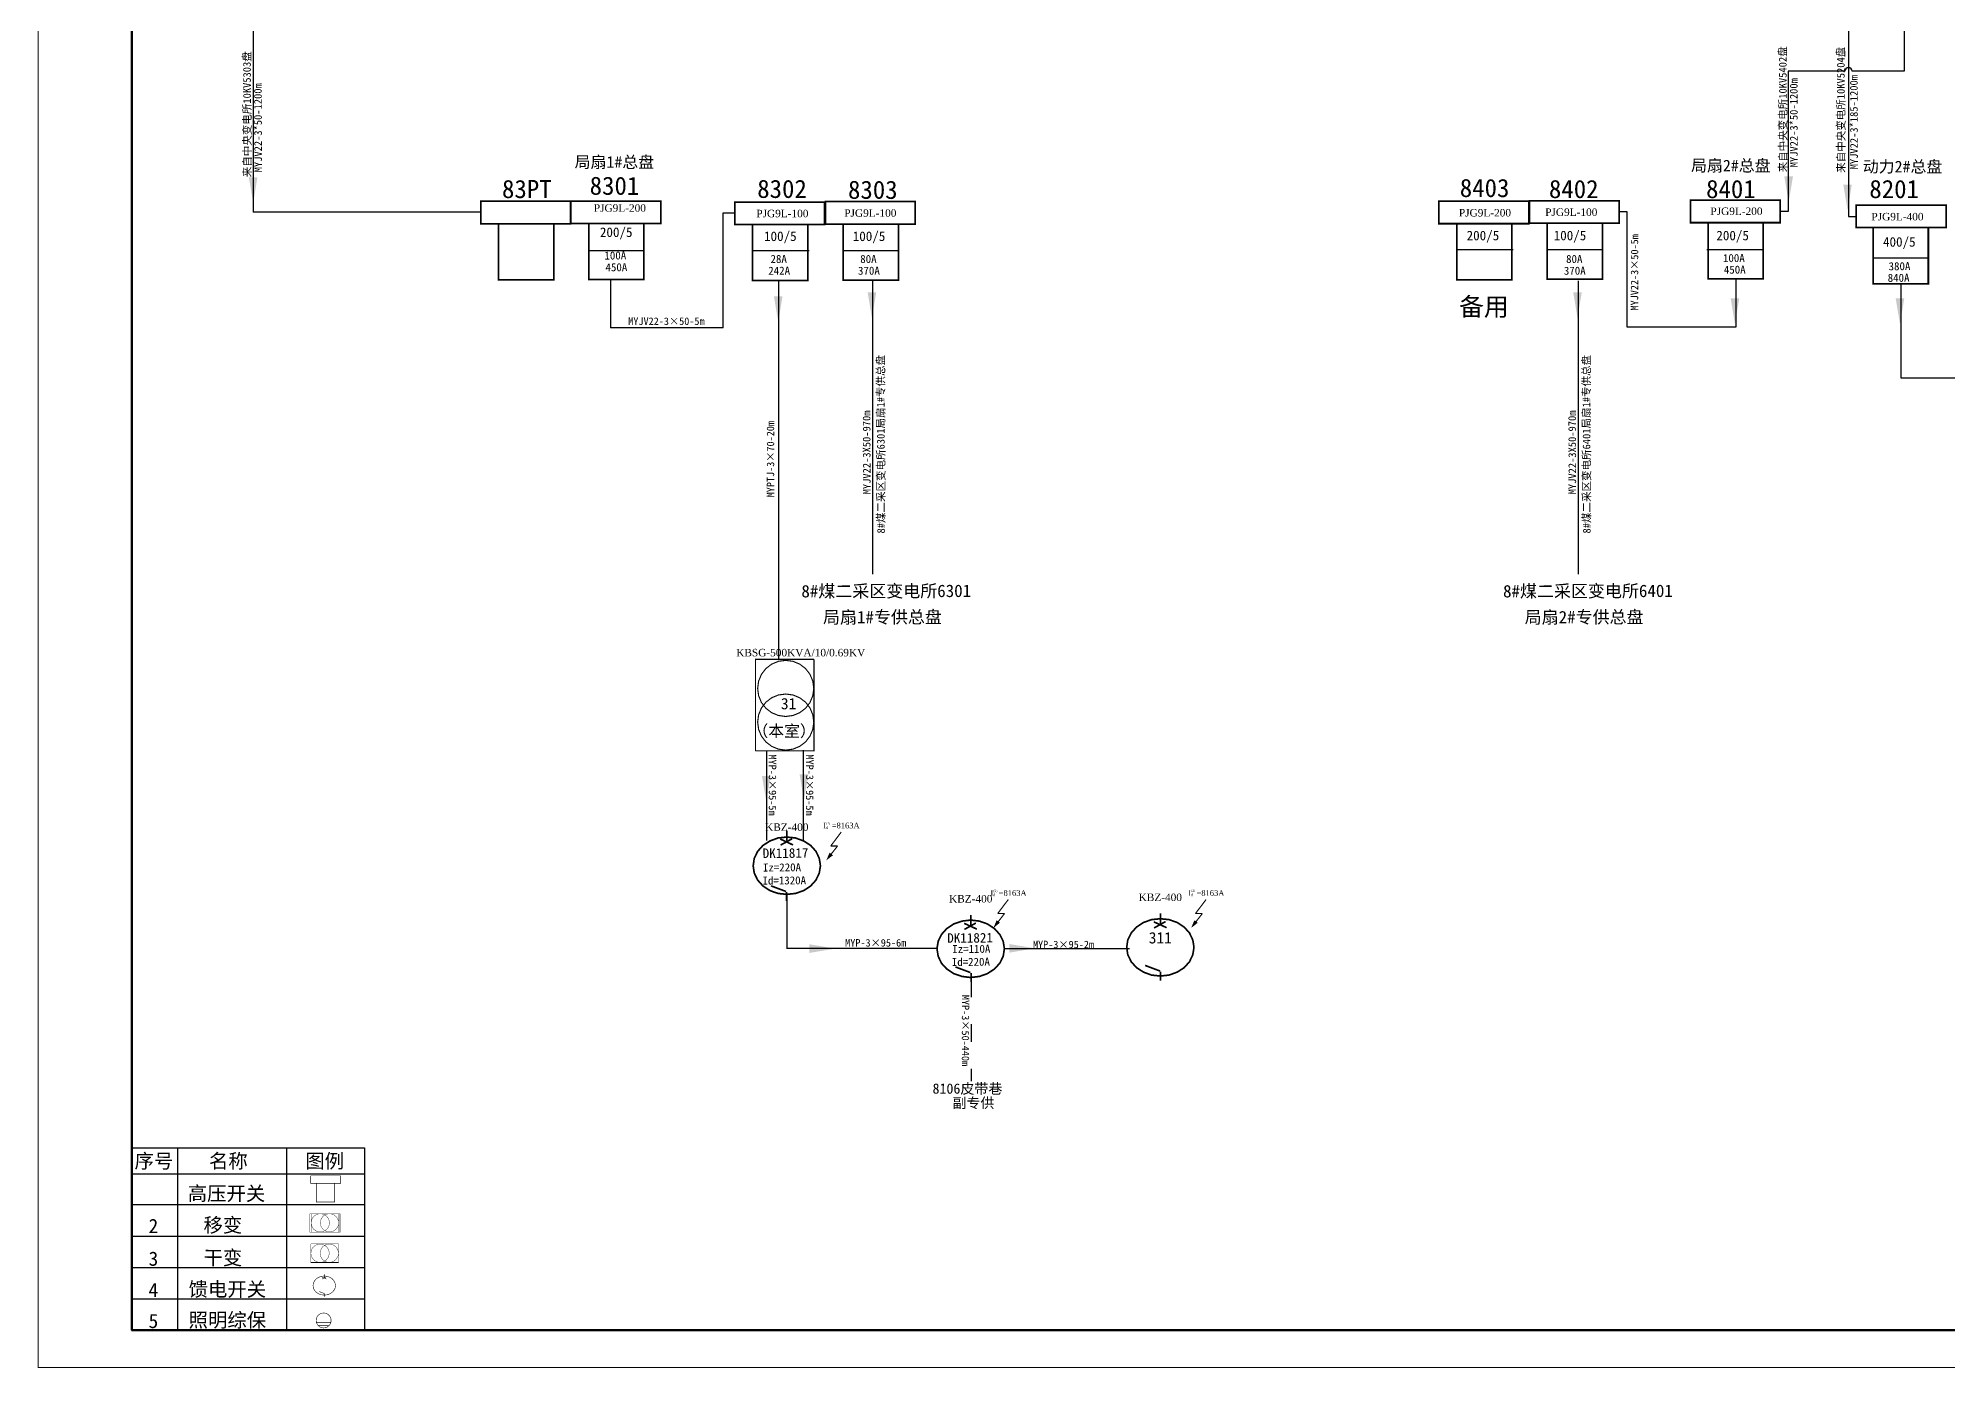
# Model space of a CAD drawing. Header units: millimetres. Extents: x 7398 to 12295, y -1725 to 5722.
# Drawn here: x 9230 to 10514, y 2894 to 3788 of the extents above; entities that cross this region are included whole.
import ezdxf

# ---------------------------------------------------------------- set-up
doc = ezdxf.new("R2010")
doc.units = ezdxf.units.MM
doc.linetypes.add('ACAD_ISO03W100', pattern=[30, 12, -18])
doc.layers.add('机电设备', color=7, linetype='Continuous', lineweight=0)
doc.styles.add('Times New Roman', font='times.ttf')
doc.styles.add('宋体', font='')
doc.styles.get('宋体').set_extended_font_data('宋体')

# ---------------------------------------------------------------- blocks, each defined once
blk = doc.blocks.new('lr_block_965')
at = {"layer": '机电设备', "color": 7, "const_width": 0.00015}
for points in [[(-0.49315, -0.01805), (-0.49322, -0.01753), (-0.49342, -0.01705), (-0.49374, -0.01663), (-0.49415, -0.01631), (-0.49463, -0.01611), (-0.49515, -0.01605), (-0.49567, -0.01611), (-0.49615, -0.01631), (-0.49656, -0.01663), (-0.49688, -0.01705), (-0.49708, -0.01753), (-0.49715, -0.01805), (-0.49708, -0.01856), (-0.49688, -0.01905), (-0.49656, -0.01946), (-0.49615, -0.01978), (-0.49567, -0.01998), (-0.49515, -0.02005), (-0.49463, -0.01998), (-0.49415, -0.01978), (-0.49374, -0.01946), (-0.49342, -0.01905), (-0.49322, -0.01856), (-0.49315, -0.01805)], [(-0.49708, -0.01856), (-0.49322, -0.01856)], [(-0.49656, -0.01946), (-0.49374, -0.01946)]]:
    blk.add_lwpolyline(points, dxfattribs=at)
blk = doc.blocks.new('lr_block_963')
at = {"layer": '机电设备', "color": 7, "const_width": 0.00015}
for points in [[(-0.49198, -0.00872), (-0.49209, -0.00805), (-0.49239, -0.00744), (-0.49286, -0.00691), (-0.49348, -0.0065), (-0.49421, -0.00625), (-0.49498, -0.00616), (-0.49576, -0.00625), (-0.49648, -0.0065), (-0.49711, -0.00691), (-0.49758, -0.00744), (-0.49788, -0.00805), (-0.49798, -0.00872), (-0.49788, -0.00938), (-0.49758, -0.00999), (-0.49711, -0.01052), (-0.49648, -0.01093), (-0.49576, -0.01118), (-0.49498, -0.01127), (-0.49421, -0.01118), (-0.49348, -0.01093), (-0.49286, -0.01052), (-0.49239, -0.00999), (-0.49209, -0.00938), (-0.49198, -0.00872)], [(-0.49556, -0.00644), (-0.49443, -0.00696)], [(-0.49452, -0.00642), (-0.49554, -0.00698)], [(-0.49497, -0.00569), (-0.49497, -0.0066)], [(-0.49634, -0.01033), (-0.495, -0.01083)], [(-0.49495, -0.01087), (-0.49495, -0.01169)]]:
    blk.add_lwpolyline(points, dxfattribs=at)
blk = doc.blocks.new('lr_block_959')
at = {"layer": '机电设备', "color": 7, "const_width": 0.0001}
for points in [[(-0.49885, 0.0056), (-0.49885, 0.01049), (-0.49078, 0.01049), (-0.49078, 0.0056), (-0.49885, 0.0056)], [(-0.49885, 0.01049), (-0.49078, 0.01049)], [(-0.49885, 0.0056), (-0.49885, 0.01049)], [(-0.49849, 0.00805), (-0.4984, 0.00742), (-0.49816, 0.00683), (-0.49777, 0.00632), (-0.49727, 0.00593), (-0.49668, 0.00569), (-0.49604, 0.0056), (-0.49541, 0.00569), (-0.49482, 0.00593), (-0.49431, 0.00632), (-0.49392, 0.00683), (-0.49368, 0.00742), (-0.4936, 0.00805), (-0.49368, 0.00868), (-0.49392, 0.00927), (-0.49431, 0.00978), (-0.49482, 0.01017), (-0.49541, 0.01041), (-0.49604, 0.01049), (-0.49668, 0.01041), (-0.49727, 0.01017), (-0.49777, 0.00978), (-0.49816, 0.00927), (-0.4984, 0.00868), (-0.49849, 0.00805)], [(-0.49849, 0.0056), (-0.49849, 0.01049)], [(-0.49604, 0.00805), (-0.49596, 0.00742), (-0.49571, 0.00683), (-0.49533, 0.00632), (-0.49482, 0.00593), (-0.49423, 0.00569), (-0.4936, 0.0056), (-0.49296, 0.00569), (-0.49237, 0.00593), (-0.49187, 0.00632), (-0.49148, 0.00683), (-0.49123, 0.00742), (-0.49115, 0.00805), (-0.49123, 0.00868), (-0.49148, 0.00927), (-0.49187, 0.00978), (-0.49237, 0.01017), (-0.49296, 0.01041), (-0.4936, 0.01049), (-0.49423, 0.01041), (-0.49482, 0.01017), (-0.49533, 0.00978), (-0.49571, 0.00927), (-0.49596, 0.00868), (-0.49604, 0.00805)], [(-0.49115, 0.0056), (-0.49115, 0.01049)], [(-0.49078, 0.0056), (-0.49078, 0.01049)], [(-0.49885, 0.0056), (-0.49078, 0.0056)]]:
    blk.add_lwpolyline(points, dxfattribs=at)
blk = doc.blocks.new('lr_block_957')
at = {"layer": '机电设备', "color": 7, "const_width": 0.00015}
for points in [[(-0.49862, 0.02064), (-0.49062, 0.02064), (-0.49062, 0.01864), (-0.49862, 0.01864), (-0.49862, 0.02064)], [(-0.49712, 0.01864), (-0.49712, 0.01364), (-0.4922, 0.01364), (-0.4922, 0.01864)]]:
    blk.add_lwpolyline(points, dxfattribs=at)
blk = doc.blocks.new('lr_block_201')
at = {"layer": '机电设备', "color": 7, "const_width": 0.00045}
for points in [[(-0.19926, 0.15787), (-0.17526, 0.15787), (-0.17526, 0.15187), (-0.19926, 0.15187), (-0.19926, 0.15787)], [(-0.19475, 0.15187), (-0.19475, 0.13687), (-0.18001, 0.13687), (-0.18001, 0.15187)]]:
    blk.add_lwpolyline(points, dxfattribs=at)
blk = doc.blocks.new('lr_block_199')
at = {"layer": '机电设备', "color": 7, "const_width": 0.00045}
for points in [[(-0.249, 0.15893), (-0.225, 0.15893), (-0.225, 0.15293), (-0.249, 0.15293), (-0.249, 0.15893)], [(-0.2445, 0.15293), (-0.2445, 0.13793), (-0.22976, 0.13793), (-0.22976, 0.15293)]]:
    blk.add_lwpolyline(points, dxfattribs=at)
blk = doc.blocks.new('lr_block_197')
at = {"layer": '机电设备', "color": 7, "const_width": 0.00045}
for points in [[(-0.27321, 0.15906), (-0.24921, 0.15906), (-0.24921, 0.15306), (-0.27321, 0.15306), (-0.27321, 0.15906)], [(-0.26871, 0.15306), (-0.26871, 0.13806), (-0.25397, 0.13806), (-0.25397, 0.15306)]]:
    blk.add_lwpolyline(points, dxfattribs=at)
blk = doc.blocks.new('lr_block_195')
at = {"layer": '机电设备', "color": 7, "const_width": 0.00045}
for points in [[(-0.31621, 0.1592), (-0.29221, 0.1592), (-0.29221, 0.1532), (-0.31621, 0.1532), (-0.31621, 0.1592)], [(-0.3117, 0.1532), (-0.3117, 0.1382), (-0.29696, 0.1382), (-0.29696, 0.1532)]]:
    blk.add_lwpolyline(points, dxfattribs=at)
blk = doc.blocks.new('lr_block_149')
at = {"layer": '机电设备', "color": 7, "const_width": 0.00045}
for points in [[(-0.47628, 0.4513), (-0.45228, 0.4513), (-0.45228, 0.4453), (-0.47628, 0.4453), (-0.47628, 0.4513)], [(-0.47177, 0.4453), (-0.47177, 0.4303), (-0.45703, 0.4303), (-0.45703, 0.4453)]]:
    blk.add_lwpolyline(points, dxfattribs=at)
blk = doc.blocks.new('lr_block_223')
at = {"layer": '机电设备', "color": 7, "const_width": 0.0003}
for points in [[(-0.27091, 0.07157), (-0.27117, 0.07351), (-0.27192, 0.07532), (-0.27311, 0.07688), (-0.27466, 0.07807), (-0.27647, 0.07882), (-0.27841, 0.07907), (-0.28035, 0.07882), (-0.28216, 0.07807), (-0.28372, 0.07688), (-0.28491, 0.07532), (-0.28566, 0.07351), (-0.28591, 0.07157), (-0.28566, 0.06963), (-0.28491, 0.06782), (-0.28372, 0.06627), (-0.28216, 0.06508), (-0.28035, 0.06433), (-0.27841, 0.06407), (-0.27647, 0.06433), (-0.27466, 0.06508), (-0.27311, 0.06627), (-0.27192, 0.06782), (-0.27117, 0.06963), (-0.27091, 0.07157)], [(-0.27091, 0.06257), (-0.27117, 0.06451), (-0.27192, 0.06632), (-0.27311, 0.06788), (-0.27466, 0.06907), (-0.27647, 0.06982), (-0.27841, 0.07007), (-0.28035, 0.06982), (-0.28216, 0.06907), (-0.28372, 0.06788), (-0.28491, 0.06632), (-0.28566, 0.06451), (-0.28591, 0.06257), (-0.28566, 0.06063), (-0.28491, 0.05882), (-0.28372, 0.05727), (-0.28216, 0.05608), (-0.28035, 0.05533), (-0.27841, 0.05507), (-0.27647, 0.05533), (-0.27466, 0.05608), (-0.27311, 0.05727), (-0.27192, 0.05882), (-0.27117, 0.06063), (-0.27091, 0.06257)]]:
    blk.add_lwpolyline(points, dxfattribs=at)

msp = doc.modelspace()

# ---------------------------------------------------------------- hatches: boundary and pattern name
for points in [[(9374.8, 3677.6), (9377.7, 3694.9), (9371.9, 3694.9)], [(10406.6, 3678.1), (10409.5, 3695.5), (10403.7, 3695.5)], [(10446.2, 3672.6), (10443.3, 3690), (10449, 3690)], [(9727.6, 3597.6), (9730.5, 3614.9), (9724.7, 3614.9)], [(9790.6, 3600.3), (9787.7, 3617.6), (9793.5, 3617.6)], [(10264.7, 3600.3), (10261.8, 3617.6), (10267.6, 3617.6)], [(10370.5, 3596.2), (10373.4, 3613.5), (10367.6, 3613.5)], [(10481.4, 3596.2), (10478.5, 3613.5), (10484.3, 3613.5)], [(9719.6, 3275), (9716.7, 3292.4), (9722.5, 3292.4)], [(9744.9, 3276), (9742, 3293.4), (9747.8, 3293.4)], [(9766, 3176.3), (9748.6, 3179.2), (9748.6, 3173.4)], [(9900.2, 3176.5), (9882.9, 3179.4), (9882.9, 3173.6)]]:
    msp.add_hatch(color=256).paths.add_polyline_path(points, flags=17)
at = {"layer": '机电设备', "true_color": 0xff0000}
for points in [[(9762.1, 3240.8), (9764.4, 3239.1), (9759.9, 3235.6)], [(9874.4, 3195.4), (9876.6, 3193.7), (9872.2, 3190.2)], [(10007.3, 3195.4), (10009.5, 3193.7), (10005.1, 3190.2)]]:
    msp.add_hatch(color=1, dxfattribs=at).paths.add_polyline_path(points, flags=17)

# ---------------------------------------------------------------- linework, layer by layer
at = {"linetype": 'Continuous', "lineweight": 20}
for p, q in [((9230.3, 2894.5), (9230.3, 4695.4)), ((11630.7, 2894.6), (9230.3, 2894.6))]:
    msp.add_line(p, q, dxfattribs=at)
at = {"linetype": 'Continuous', "lineweight": 70}
for p, q in [((9293.2, 2919.7), (9293.2, 4670.3)), ((11605.6, 2919.7), (9293.1, 2919.7))]:
    msp.add_line(p, q, dxfattribs=at)
for p, q in [((9374.8, 4412.8), (9374.8, 3671.3)), ((9637.8, 3645.5), (9600.5, 3645.5)), ((9748.4, 3645.5), (9711.1, 3645.5)), ((9808.9, 3645.5), (9771.5, 3645.5)), ((10221.5, 3646.1), (10184.1, 3646.1)), ((10281.9, 3646.1), (10244.6, 3646.1)), ((10389, 3646.1), (10351.7, 3646.1)), ((10463.5, 3640.6), (10500.8, 3640.6)), ((9727.7, 3625.1), (9727.7, 3371)), ((9791, 3625.2), (9791, 3428)), ((10265.2, 3625.2), (10265.2, 3428)), ((9293.2, 3349.8), (9293.2, 2965.6)), ((9719.8, 3309.5), (9719.8, 3249.1)), ((9744.4, 3309.7), (9744.4, 3249.5)), ((9733.5, 3212.2), (9733.5, 3176.2)), ((9834.3, 3176.3), (9733.5, 3176.3)), ((9293.2, 3042.3), (9449.7, 3042.3)), ((9323.9, 3042.2), (9323.9, 2919.7)), ((9397.1, 3042.2), (9397.1, 2919.7)), ((9449.7, 3042.3), (9449.7, 2919.7)), ((9293.2, 3025), (9449.7, 3025)), ((9293.2, 3004.2), (9449.7, 3004.2)), ((9293.2, 2983.1), (9449.7, 2983.1)), ((9293.2, 2983.1), (9449.7, 2983.1)), ((9293.2, 2962), (9449.7, 2962)), ((9293.2, 2962), (9449.7, 2962)), ((9293.2, 2940.8), (9449.7, 2940.8)), ((9293.2, 2940.8), (9449.7, 2940.8)), ((9293.2, 2919.7), (9449.6, 2919.7))]:
    msp.add_line(p, q)
at = {"linetype": 'Continuous'}
for p, q in [((10484.3, 4412.3), (10484.3, 3766.1)), ((10446.8, 3844.4), (10446.8, 3668.6)), ((10444.3, 3766.1), (10406.2, 3766.1)), ((10406.2, 3766.1), (10406.2, 3671.9)), ((10484.3, 3766.1), (10449.3, 3766.1)), ((9527.1, 3671.3), (9374.7, 3671.3)), ((9690.6, 3593.7), (9690.6, 3671)), ((10406.2, 3671.9), (10401, 3671.9)), ((10446.8, 3668.6), (10452, 3668.6)), ((9615, 3626.1), (9615, 3620.8)), ((9615, 3620.8), (9615, 3593.7)), ((9690.6, 3593.7), (9615, 3593.7)), ((9963.6, 3176.2), (9879.5, 3176.2))]:
    msp.add_line(p, q, dxfattribs=at)
at = {"color": 7, "linetype": 'ACAD_ISO03W100'}
for p, q in [((9690.6, 3671), (9697.9, 3671)), ((9857.2, 3155.6), (9857.2, 3087.2))]:
    msp.add_line(p, q, dxfattribs=at)
at = {"linetype": 'Continuous', "flags": 128}
for points in [[(10371, 3626.7), (10371, 3621.4), (10371, 3594.2), (10298.1, 3594.2), (10298.1, 3671.6), (10292.8, 3671.6)], [(10481.9, 3623.3), (10481.9, 3618), (10481.9, 3560.1), (10604.4, 3560.1), (10604.4, 3671.9), (10609.7, 3671.9)]]:
    msp.add_lwpolyline(points, dxfattribs=at)
at = {"linetype": 'Continuous'}
msp.add_arc((10446.8, 3766.1), 2.51, 0, 180, dxfattribs=at)
at = {"layer": '机电设备', "color": 7}
msp.add_line((9432.2, 2965.4), (9413.6, 2965.4), dxfattribs=at)
for points, const_width in [([(9751.7, 3370.8), (9712.1, 3370.8)], 0.754), ([(9712.3, 3370.8), (9712.3, 3309.1)], 0.754), ([(9751.7, 3370.8), (9751.7, 3309)], 0.754), ([(9751.7, 3309.3), (9712.2, 3309.3)], 0.754), ([(9756, 3232), (9755.2, 3237), (9753, 3241.7), (9749.4, 3245.7), (9744.7, 3248.7), (9739.2, 3250.7), (9733.4, 3251.3), (9727.5, 3250.7), (9722.1, 3248.7), (9717.4, 3245.7), (9713.8, 3241.7), (9711.5, 3237), (9710.8, 3232), (9711.5, 3227.1), (9713.8, 3222.4), (9717.4, 3218.4), (9722.1, 3215.3), (9727.5, 3213.4), (9733.4, 3212.8), (9739.2, 3213.4), (9744.7, 3215.3), (9749.4, 3218.4), (9753, 3222.4), (9755.2, 3227.1), (9756, 3232)], 1.13), ([(9729, 3250), (9737.6, 3246)], 1.13), ([(9736.9, 3250.1), (9729.2, 3245.9)], 1.13), ([(9733.5, 3255.7), (9733.5, 3248.8)], 1.13), ([(9722.8, 3218.5), (9732.9, 3214.7)], 1.13), ([(9733.2, 3214.4), (9733.2, 3208.3)], 1.13), ([(9879.6, 3176.2), (9878.8, 3181.2), (9876.5, 3185.8), (9872.9, 3189.8), (9868.2, 3192.9), (9862.8, 3194.8), (9856.9, 3195.5), (9851.1, 3194.8), (9845.6, 3192.9), (9840.9, 3189.8), (9837.3, 3185.8), (9835.1, 3181.2), (9834.3, 3176.2), (9835.1, 3171.2), (9837.3, 3166.5), (9840.9, 3162.6), (9845.6, 3159.5), (9851.1, 3157.6), (9856.9, 3156.9), (9862.8, 3157.6), (9868.2, 3159.5), (9872.9, 3162.6), (9876.5, 3166.5), (9878.8, 3171.2), (9879.6, 3176.2)], 1.13), ([(9857, 3199), (9857, 3192.2)], 1.13), ([(10007, 3177.2), (10006.2, 3182.1), (10004, 3186.8), (10000.4, 3190.8), (9995.7, 3193.9), (9990.2, 3195.8), (9984.4, 3196.4), (9978.5, 3195.8), (9973.1, 3193.9), (9968.4, 3190.8), (9964.8, 3186.8), (9962.5, 3182.1), (9961.8, 3177.2), (9962.5, 3172.2), (9964.8, 3167.5), (9968.4, 3163.5), (9973.1, 3160.5), (9978.5, 3158.5), (9984.4, 3157.9), (9990.2, 3158.5), (9995.7, 3160.5), (10000.4, 3163.5), (10004, 3167.5), (10006.2, 3172.2), (10007, 3177.2)], 1.13), ([(9984.5, 3200), (9984.5, 3193.1)], 1.13), ([(9852.6, 3193.3), (9861.1, 3189.4)], 1.13), ([(9860.4, 3193.5), (9852.7, 3189.2)], 1.13), ([(9980, 3194.3), (9988.6, 3190.4)], 1.13), ([(9987.9, 3194.5), (9980.2, 3190.2)], 1.13), ([(9846.7, 3164), (9856.8, 3160.2)], 1.13), ([(9857.2, 3159.9), (9857.2, 3153.8)], 1.13), ([(9974.2, 3165), (9984.3, 3161.2)], 1.13), ([(9984.6, 3160.9), (9984.6, 3154.8)], 1.13), ([(9413.6, 2977.9), (9432.2, 2977.9)], 0.251), ([(9413.6, 2971.5), (9413.8, 2969.9), (9414.4, 2968.5), (9415.4, 2967.2), (9416.7, 2966.2), (9418.2, 2965.6), (9419.8, 2965.4), (9421.4, 2965.6), (9422.8, 2966.2), (9424.1, 2967.2), (9425.1, 2968.5), (9425.7, 2969.9), (9425.9, 2971.5), (9425.7, 2973.1), (9425.1, 2974.6), (9424.1, 2975.9), (9422.8, 2976.9), (9421.4, 2977.5), (9419.8, 2977.7), (9418.2, 2977.5), (9416.7, 2976.9), (9415.4, 2975.9), (9414.4, 2974.6), (9413.8, 2973.1), (9413.6, 2971.5)], 0.251), ([(9413.6, 2965.4), (9413.6, 2977.7)], 0.251), ([(9419.8, 2971.5), (9420, 2969.9), (9420.6, 2968.5), (9421.6, 2967.2), (9422.8, 2966.2), (9424.3, 2965.6), (9425.9, 2965.4), (9427.5, 2965.6), (9429, 2966.2), (9430.3, 2967.2), (9431.2, 2968.5), (9431.9, 2969.9), (9432.1, 2971.5), (9431.9, 2973.1), (9431.2, 2974.6), (9430.3, 2975.9), (9429, 2976.9), (9427.5, 2977.5), (9425.9, 2977.7), (9424.3, 2977.5), (9422.8, 2976.9), (9421.6, 2975.9), (9420.6, 2974.6), (9420, 2973.1), (9419.8, 2971.5)], 0.251), ([(9432.1, 2965.4), (9432.1, 2977.7)], 0.251), ([(9413.6, 2965.4), (9432.2, 2965.4)], 0.251)]:
    msp.add_lwpolyline(points, dxfattribs=dict(at, const_width=const_width))
at = {"layer": '机电设备', "color": 1, "true_color": 0xff0000, "const_width": 0.754}
for points in [[(9770, 3254.7), (9762.9, 3245.3)], [(9767.5, 3245.3), (9760.6, 3236.5)], [(9762.9, 3245.3), (9767.5, 3245.3)], [(9882.2, 3209.3), (9875.1, 3199.9)], [(10015.1, 3209.3), (10008, 3199.9)], [(9879.7, 3199.9), (9872.9, 3191.1)], [(9875.1, 3199.9), (9879.7, 3199.9)], [(10012.6, 3199.9), (10005.8, 3191.1)], [(10008, 3199.9), (10012.6, 3199.9)]]:
    msp.add_lwpolyline(points, dxfattribs=at)

# ---------------------------------------------------------------- block references
at = {"layer": '机电设备', "color": 7, "yscale": 2514.077429430414, "zscale": 2514.077429430664}
for name, p, xscale in [('lr_block_149', (8390.7, 2544.1), -2514.077429430967), ('lr_block_195', (8853.7, 3278.6), -2514.077429430967), ('lr_block_199', (9132.8, 3278.6), -2514.077429430967), ('lr_block_197', (9132.8, 3278.6), -2514.077429430967), ('lr_block_199', (9605.9, 3279.2), -2514.077429430967), ('lr_block_197', (9605.9, 3279.2), -2514.077429430967), ('lr_block_195', (9605.9, 3279.2), -2514.077429430967), ('lr_block_223', (9032.7, 3171.3), -2514.077429430967), ('lr_block_957', (10667, 2971.7), 2514.077429430967), ('lr_block_959', (10667, 2971.7), 2514.077429430967), ('lr_block_963', (10667, 2971.7), 2514.077429430967), ('lr_block_965', (10667, 2971.7), 2514.077429430967)]:
    msp.add_blockref(name, p, dxfattribs=dict(at, xscale=xscale))
at = {"layer": '机电设备', "color": 1, "xscale": 2514.077429430967, "yscale": 2514.077429430414, "zscale": 2514.077429430664}
msp.add_blockref('lr_block_201', (10953, 3279.2), dxfattribs=at)

# ---------------------------------------------------------------- texts
at = {"style": '宋体'}
for s, height, rotation, p in [('来自中央变电所10KV5303盘', 5.18, 90.1508, (9373.4, 3694.9)), ('来自中央变电所10KV5402盘', 5.18, 90.1508, (10405.4, 3698.2)), ('来自中央变电所10KV5204盘', 5.18, 90.1508, (10444.4, 3697.9)), ('MYJV22-3*50-1200m', 5.18, 90.1508, (10412.7, 3701.6)), ('MYJV22-3*185-1200m', 5.18, 90.1508, (10453.1, 3700.2)), ('MYJV22-3*50-1200m', 5.18, 90.1508, (9380.7, 3698.2)), ('局扇1#总盘', 7.84, 359.8672, (9590.8, 3701.3)), ('局扇2#总盘', 7.84, 359.8672, (10341, 3698.9)), ('动力2#总盘', 7.84, 359.8672, (10456.4, 3698.2)), ('83PT', 12.25, 359.8672, (9542, 3680.9)), ('8301', 12.25, 359.8672, (9600.9, 3683.1)), ('8302', 12.25, 359.8672, (9713.5, 3681)), ('8303', 12.25, 359.8672, (9774.5, 3680.4)), ('8403', 12.25, 359.8672, (10185.6, 3681.6)), ('8402', 12.25, 359.8672, (10245.5, 3680.9)), ('8401', 12.25, 359.8672, (10351.1, 3680.9)), ('8201', 12.25, 359.8672, (10460.8, 3680.9)), ('200/5', 6.44, 0.0648, (9607.8, 3654.7)), ('100/5', 6.44, 0.0648, (9718.1, 3652)), ('100/5', 6.44, 0.0648, (9777.7, 3652)), ('200/5', 6.44, 0.0648, (10190.2, 3652.5)), ('100/5', 6.44, 0.0648, (10248.7, 3652.5)), ('200/5', 6.44, 0.0648, (10358, 3652.5)), (' 100A', 5.38, 0.4893, (9607.2, 3639.5)), ('400/5', 6.44, 0.0648, (10470, 3648.2)), (' 450A', 5.38, 0.4893, (9607.9, 3631.6)), (' 242A', 5.38, 0.4893, (9717.3, 3629.3)), (' 28A', 5.38, 0.4893, (9718.8, 3637.2)), (' 370A', 5.38, 0.4893, (9777.6, 3629.3)), (' 80A', 5.38, 0.4893, (9779.1, 3637.2)), (' 370A', 5.38, 0.4893, (10251.9, 3629.3)), (' 80A', 5.38, 0.4893, (10253.4, 3637.2)), (' 100A', 5.38, 0.4893, (10358.8, 3637.8)), (' 450A', 5.38, 0.4893, (10359.4, 3630)), ('备用', 12.25, 359.8672, (10185.1, 3601.8)), ('8#煤二采区变电所6301局扇1#专供总盘', 5.18, 90.1508, (9799.3, 3455.4)), ('8#煤二采区变电所6401局扇1#专供总盘', 5.18, 90.1508, (10273.5, 3455.4)), ('MYJV22-3X50-970m', 5.18, 90.1508, (9789.7, 3481.7)), ('MYJV22-3X50-970m', 5.18, 90.1508, (10263.8, 3481.7)), ('8#煤二采区变电所6301', 8.368, 0.1508, (9743.2, 3412.4)), ('8#煤二采区变电所6401', 8.368, 0.1508, (10214.7, 3412.4)), ('局扇1#专供总盘', 8.37, 0.1508, (9757.7, 3394.9)), ('局扇2#专供总盘', 8.37, 0.1508, (10229.2, 3394.9)), ('31', 7.6, 359.8672, (9729.4, 3337.2)), ('（本室）', 7.8, 359.8672, (9710.3, 3318.8)), ('DK11817', 6.45, 0.4893, (9717.2, 3237.2)), (' Iz=220A', 5.38, 0.4893, (9713.7, 3228.1)), (' Id=1320A', 5.38, 0.4893, (9713.4, 3219.3)), ('DK11821', 6.45, 0.4893, (9841.2, 3180.2)), ('311', 7.6, 359.8672, (9976.6, 3179.8)), (' Id=220A', 5.38, 0.4893, (9840.6, 3164.6)), (' Iz=110A', 5.38, 0.4893, (9840.9, 3173.3)), ('8106皮带巷', 6.88, 359.8672, (9831.3, 3078.8)), (' 副专供 ', 6.88, 359.8672, (9840, 3069.2)), ('序号', 9.55, 359.8672, (9295.1, 3028.8)), ('名称', 9.55, 359.8672, (9345.1, 3028.8)), ('图例', 9.55, 359.8672, (9409.8, 3028.8)), ('高压开关', 9.55, 359.8672, (9330.8, 3007)), ('2', 9.55, 359.8672, (9304.5, 2985.1)), ('移变', 9.55, 359.8672, (9341.4, 2985.7)), ('3', 9.55, 359.8672, (9304.5, 2963.1)), ('干变', 9.55, 359.8672, (9341.4, 2963.8)), ('馈电开关', 9.55, 359.8672, (9331.4, 2942.6)), ('4', 9.55, 359.8672, (9304.5, 2942)), ('5', 9.55, 359.8672, (9304.5, 2921.2)), ('照明综保', 9.55, 359.8672, (9331.4, 2921.9))]:
    msp.add_text(s, height=height, rotation=rotation, dxfattribs=at).set_placement(p)
at = {"color": 7}
for s, height, style, p in [('PJG9L-200', 5.03, 'Times New Roman', (9603.7, 3671.7)), ('PJG9L-100', 5.03, 'Times New Roman', (9712.9, 3668)), ('PJG9L-100', 5.03, 'Times New Roman', (9772, 3668.3)), ('PJG9L-200', 5.03, 'Times New Roman', (10185, 3668.5)), ('PJG9L-100', 5.03, 'Times New Roman', (10243, 3668.9)), ('PJG9L-200', 5.03, 'Times New Roman', (10354, 3669.5)), ('PJG9L-400', 5.03, 'Times New Roman', (10462.2, 3665.9)), ('  MYJV22-3×50-5m', 5.028, '宋体', (9620, 3595.6)), ('KBSG-500KVA/10/0.69KV', 5.028, 'Times New Roman', (9699.4, 3372.8)), ('KBZ-400', 5.03, 'Times New Roman', (9718.8, 3255.5)), ('I', 3.77, 'Times New Roman', (9757.9, 3257.2)), ('(2)', 1.51, 'Times New Roman', (9759.9, 3259.8)), ('=8163A', 3.77, 'Times New Roman', (9763.6, 3257.2)), ('d', 1.89, 'Times New Roman', (9759.7, 3256.8)), ('KBZ-400', 5.03, 'Times New Roman', (9842.4, 3207.3)), ('I', 3.77, 'Times New Roman', (9870.2, 3211.8)), ('d', 1.89, 'Times New Roman', (9871.9, 3211.4)), ('(2)', 1.51, 'Times New Roman', (9872.2, 3214.4)), ('=8163A', 3.77, 'Times New Roman', (9875.8, 3211.8)), ('KBZ-400', 5.03, 'Times New Roman', (9969.8, 3208.3)), ('I', 3.77, 'Times New Roman', (10003.1, 3211.8)), ('d', 1.89, 'Times New Roman', (10004.9, 3211.4)), ('(2)', 1.51, 'Times New Roman', (10005.1, 3214.4)), ('=8163A', 3.77, 'Times New Roman', (10008.7, 3211.8)), ('MYP-3×95-6m', 5.028, '宋体', (9772.6, 3177.7)), ('MYP-3×95-2m', 5.028, '宋体', (9898.8, 3176.6))]:
    msp.add_text(s, height=height, dxfattribs=dict(at, style=style)).set_placement(p)
at = {"color": 7, "style": '宋体'}
for s, height, rotation, p in [('MYJV22-3×50-5m', 5.028, 90, (10305.5, 3605.3)), (' 380A', 5.38, 0.4893, (10470.1, 3632.3)), (' 840A', 5.38, 0.4893, (10469.5, 3624.5)), ('MYPTJ-3×70-20m', 5.028, 90, (9724.9, 3479.7)), ('MYP-3×95-5m', 5.028, 270, (9721.3, 3306.8)), ('MYP-3×95-5m', 5.028, 270, (9746.3, 3306.8)), ('MYP-3×50-440m', 5.028, 270, (9851, 3145.2))]:
    msp.add_text(s, height=height, rotation=rotation, dxfattribs=at).set_placement(p)

doc.saveas('drawing.dxf')
